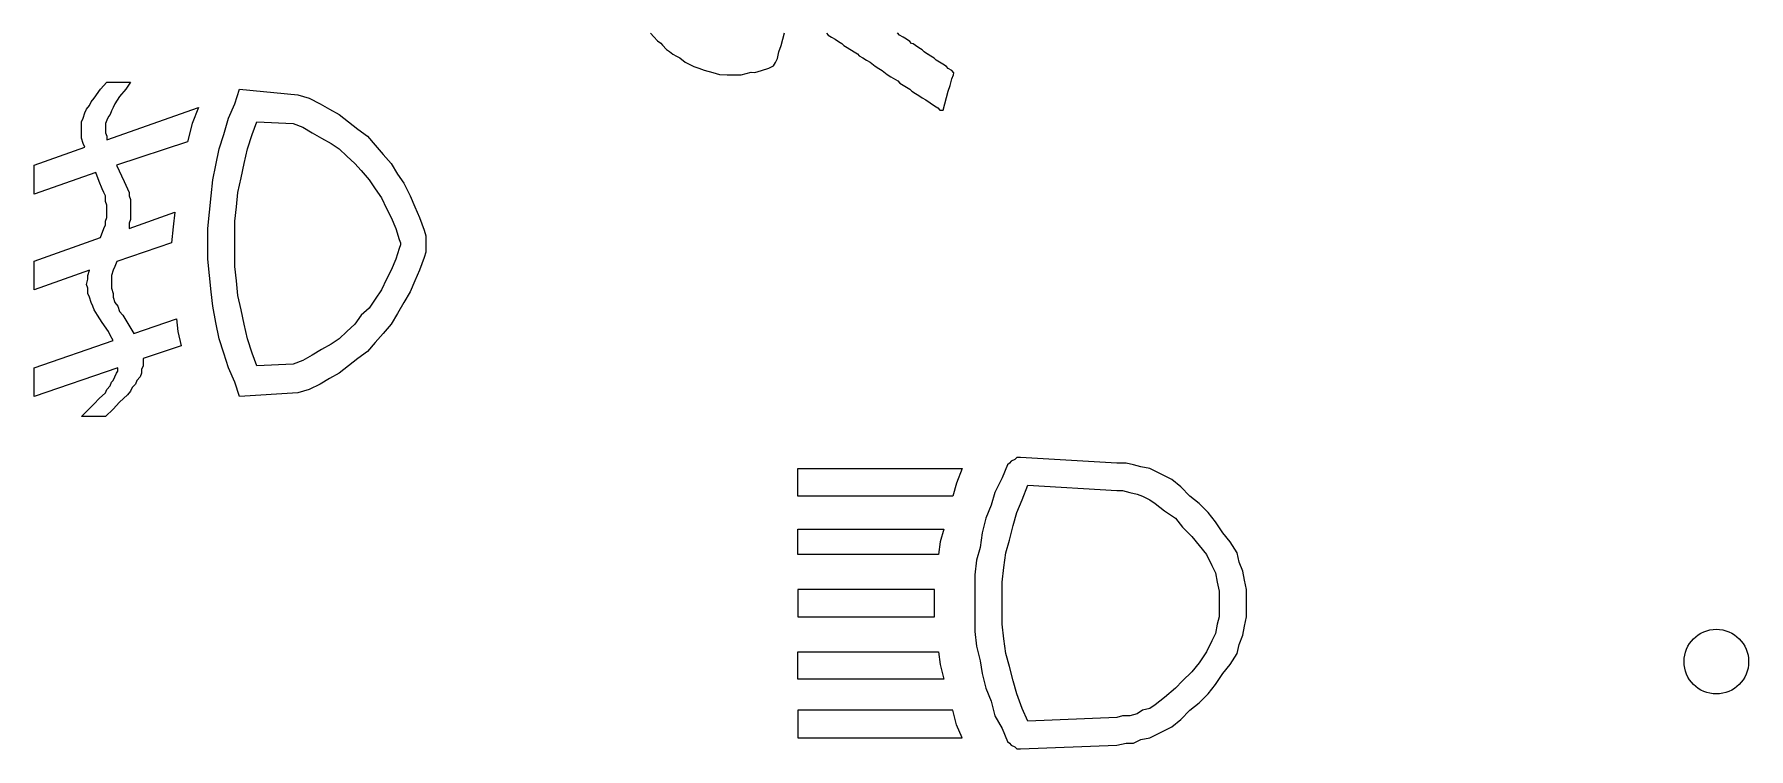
# Model space of a CAD drawing. Header units: millimetres. Extents: x 2768 to 3957, y 940 to 1781.
# Drawn here: x 2926.56 to 2962.95, y 1546.37 to 1561.54 of the extents above; entities that cross this region are included whole.
import ezdxf

# ---------------------------------------------------------------- set-up
doc = ezdxf.new("R2010")
doc.units = ezdxf.units.MM
doc.layers.add('layer 1', color=7, linetype='Continuous')

msp = doc.modelspace()

# ---------------------------------------------------------------- linework, layer by layer
at = {"layer": 'layer 1', "color": 51, "lineweight": 9}
msp.add_ellipse((2962.267, 1548.221), major_axis=(0, 0.686), ratio=1, dxfattribs=at)
at = {"layer": 'layer 1', "color": 72, "lineweight": 9}
for points in [[(2939.636, 1561.563), (2939.636, 1561.563), (2939.706, 1561.484), (2939.706, 1561.484)], [(2942.448, 1561.436), (2942.448, 1561.436), (2942.486, 1561.571), (2942.486, 1561.571)], [(2943.372, 1561.566), (2943.372, 1561.566), (2943.41, 1561.521), (2943.41, 1561.521)], [(2943.41, 1561.521), (2943.41, 1561.521), (2943.484, 1561.476), (2943.484, 1561.476)], [(2944.925, 1561.521), (2944.925, 1561.521), (2944.885, 1561.567), (2944.885, 1561.567)], [(2945.002, 1561.478), (2945.002, 1561.478), (2944.925, 1561.521), (2944.925, 1561.521)], [(2939.706, 1561.484), (2939.706, 1561.484), (2939.788, 1561.397), (2939.788, 1561.397)], [(2939.788, 1561.397), (2939.788, 1561.397), (2939.856, 1561.352), (2939.856, 1561.352)], [(2939.856, 1561.352), (2939.856, 1561.352), (2939.891, 1561.307), (2939.891, 1561.307)], [(2939.891, 1561.307), (2939.891, 1561.307), (2939.98, 1561.217), (2939.98, 1561.217)], [(2939.98, 1561.217), (2939.98, 1561.217), (2940.043, 1561.177), (2940.043, 1561.177)], [(2940.043, 1561.177), (2940.043, 1561.177), (2940.114, 1561.118), (2940.114, 1561.118)], [(2942.331, 1561.028), (2942.331, 1561.028), (2942.362, 1561.169), (2942.362, 1561.169)], [(2942.362, 1561.169), (2942.362, 1561.169), (2942.411, 1561.301), (2942.411, 1561.301)], [(2942.411, 1561.301), (2942.411, 1561.301), (2942.448, 1561.436), (2942.448, 1561.436)], [(2942.448, 1561.436), (2942.448, 1561.436), (2942.448, 1561.436), (2942.448, 1561.436)], [(2943.484, 1561.476), (2943.484, 1561.476), (2943.556, 1561.434), (2943.556, 1561.434)], [(2943.556, 1561.434), (2943.556, 1561.434), (2943.631, 1561.386), (2943.631, 1561.386)], [(2943.556, 1561.434), (2943.556, 1561.434), (2943.556, 1561.434), (2943.556, 1561.434)], [(2943.631, 1561.386), (2943.631, 1561.386), (2943.703, 1561.341), (2943.703, 1561.341)], [(2943.703, 1561.341), (2943.703, 1561.341), (2943.743, 1561.301), (2943.743, 1561.301)], [(2943.743, 1561.301), (2943.743, 1561.301), (2943.814, 1561.258), (2943.814, 1561.258)], [(2943.814, 1561.258), (2943.814, 1561.258), (2943.962, 1561.165), (2943.962, 1561.165)], [(2943.962, 1561.165), (2943.962, 1561.165), (2944.035, 1561.121), (2944.035, 1561.121)], [(2945.072, 1561.435), (2945.072, 1561.435), (2945.002, 1561.478), (2945.002, 1561.478)], [(2945.147, 1561.388), (2945.147, 1561.388), (2945.072, 1561.435), (2945.072, 1561.435)], [(2945.182, 1561.344), (2945.182, 1561.344), (2945.147, 1561.388), (2945.147, 1561.388)], [(2945.218, 1561.34), (2945.218, 1561.34), (2945.182, 1561.344), (2945.182, 1561.344)], [(2945.262, 1561.299), (2945.262, 1561.299), (2945.218, 1561.34), (2945.218, 1561.34)], [(2945.332, 1561.252), (2945.332, 1561.252), (2945.262, 1561.299), (2945.262, 1561.299)], [(2945.407, 1561.209), (2945.407, 1561.209), (2945.332, 1561.252), (2945.332, 1561.252)], [(2945.446, 1561.17), (2945.446, 1561.17), (2945.407, 1561.209), (2945.407, 1561.209)], [(2945.519, 1561.119), (2945.519, 1561.119), (2945.446, 1561.17), (2945.446, 1561.17)], [(2940.114, 1561.118), (2940.114, 1561.118), (2940.191, 1561.076), (2940.191, 1561.076)], [(2940.191, 1561.076), (2940.191, 1561.076), (2940.261, 1561.036), (2940.261, 1561.036)], [(2940.261, 1561.036), (2940.261, 1561.036), (2940.374, 1560.949), (2940.374, 1560.949)], [(2940.374, 1560.949), (2940.374, 1560.949), (2940.559, 1560.859), (2940.559, 1560.859)], [(2940.559, 1560.859), (2940.559, 1560.859), (2940.664, 1560.82), (2940.664, 1560.82)], [(2940.664, 1560.82), (2940.664, 1560.82), (2940.776, 1560.777), (2940.776, 1560.777)], [(2940.776, 1560.777), (2940.776, 1560.777), (2940.961, 1560.73), (2940.961, 1560.73)], [(2941.997, 1560.769), (2941.997, 1560.769), (2942.149, 1560.822), (2942.149, 1560.822)], [(2942.149, 1560.822), (2942.149, 1560.822), (2942.252, 1560.868), (2942.252, 1560.868)], [(2942.149, 1560.822), (2942.149, 1560.822), (2942.149, 1560.822), (2942.149, 1560.822)], [(2942.252, 1560.868), (2942.252, 1560.868), (2942.294, 1560.941), (2942.294, 1560.941)], [(2942.294, 1560.941), (2942.294, 1560.941), (2942.331, 1561.028), (2942.331, 1561.028)], [(2944.035, 1561.121), (2944.035, 1561.121), (2944.071, 1561.083), (2944.071, 1561.083)], [(2944.071, 1561.083), (2944.071, 1561.083), (2944.149, 1561.036), (2944.149, 1561.036)], [(2944.149, 1561.036), (2944.149, 1561.036), (2944.224, 1560.991), (2944.224, 1560.991)], [(2944.224, 1560.991), (2944.224, 1560.991), (2944.299, 1560.946), (2944.299, 1560.946)], [(2944.299, 1560.946), (2944.299, 1560.946), (2944.409, 1560.86), (2944.409, 1560.86)], [(2944.409, 1560.86), (2944.409, 1560.86), (2944.483, 1560.813), (2944.483, 1560.813)], [(2944.483, 1560.813), (2944.483, 1560.813), (2944.557, 1560.768), (2944.557, 1560.768)], [(2945.513, 1561.122), (2945.513, 1561.122), (2945.519, 1561.119), (2945.519, 1561.119)], [(2945.592, 1561.078), (2945.592, 1561.078), (2945.513, 1561.122), (2945.513, 1561.122)], [(2945.663, 1561.034), (2945.663, 1561.034), (2945.592, 1561.078), (2945.592, 1561.078)], [(2945.705, 1560.988), (2945.705, 1560.988), (2945.663, 1561.034), (2945.663, 1561.034)], [(2945.776, 1560.944), (2945.776, 1560.944), (2945.705, 1560.988), (2945.705, 1560.988)], [(2945.776, 1560.944), (2945.776, 1560.944), (2945.776, 1560.944), (2945.776, 1560.944)], [(2945.847, 1560.902), (2945.847, 1560.902), (2945.776, 1560.944), (2945.776, 1560.944)], [(2945.923, 1560.855), (2945.923, 1560.855), (2945.847, 1560.902), (2945.847, 1560.902)], [(2945.957, 1560.815), (2945.957, 1560.815), (2945.923, 1560.855), (2945.923, 1560.855)], [(2946.037, 1560.768), (2946.037, 1560.768), (2945.957, 1560.815), (2945.957, 1560.815)], [(2940.961, 1560.73), (2940.961, 1560.73), (2941.102, 1560.687), (2941.102, 1560.687)], [(2941.102, 1560.687), (2941.102, 1560.687), (2941.268, 1560.682), (2941.268, 1560.682)], [(2941.268, 1560.682), (2941.268, 1560.682), (2941.561, 1560.682), (2941.561, 1560.682)], [(2941.561, 1560.682), (2941.561, 1560.682), (2941.774, 1560.732), (2941.774, 1560.732)], [(2941.774, 1560.732), (2941.774, 1560.732), (2941.854, 1560.727), (2941.854, 1560.727)], [(2941.854, 1560.727), (2941.854, 1560.727), (2941.997, 1560.769), (2941.997, 1560.769)], [(2944.557, 1560.768), (2944.557, 1560.768), (2944.666, 1560.683), (2944.666, 1560.683)], [(2944.666, 1560.683), (2944.666, 1560.683), (2944.74, 1560.639), (2944.74, 1560.639)], [(2944.74, 1560.639), (2944.74, 1560.639), (2944.889, 1560.548), (2944.889, 1560.548)], [(2944.889, 1560.548), (2944.889, 1560.548), (2944.929, 1560.505), (2944.929, 1560.505)], [(2944.929, 1560.505), (2944.929, 1560.505), (2945.075, 1560.415), (2945.075, 1560.415)], [(2945.075, 1560.415), (2945.075, 1560.415), (2945.147, 1560.372), (2945.147, 1560.372)], [(2945.959, 1560.329), (2945.959, 1560.329), (2946, 1560.455), (2946, 1560.455)], [(2946, 1560.455), (2946, 1560.455), (2946.035, 1560.592), (2946.035, 1560.592)], [(2946.035, 1560.592), (2946.035, 1560.592), (2946.072, 1560.682), (2946.072, 1560.682)], [(2946.075, 1560.723), (2946.075, 1560.723), (2946.037, 1560.768), (2946.037, 1560.768)], [(2946.072, 1560.682), (2946.072, 1560.682), (2946.075, 1560.723), (2946.075, 1560.723)], [(2945.147, 1560.372), (2945.147, 1560.372), (2945.187, 1560.329), (2945.187, 1560.329)], [(2945.187, 1560.329), (2945.187, 1560.329), (2945.261, 1560.283), (2945.261, 1560.283)], [(2945.261, 1560.283), (2945.261, 1560.283), (2945.334, 1560.238), (2945.334, 1560.238)], [(2945.334, 1560.238), (2945.334, 1560.238), (2945.409, 1560.191), (2945.409, 1560.191)], [(2945.409, 1560.191), (2945.409, 1560.191), (2945.481, 1560.149), (2945.481, 1560.149)], [(2945.481, 1560.149), (2945.481, 1560.149), (2945.666, 1560.02), (2945.666, 1560.02)], [(2945.853, 1559.929), (2945.853, 1559.929), (2945.885, 1560.064), (2945.885, 1560.064)], [(2945.885, 1560.064), (2945.885, 1560.064), (2945.92, 1560.199), (2945.92, 1560.199)], [(2945.92, 1560.199), (2945.92, 1560.199), (2945.959, 1560.329), (2945.959, 1560.329)], [(2945.666, 1560.02), (2945.666, 1560.02), (2945.741, 1559.975), (2945.741, 1559.975)], [(2945.741, 1559.975), (2945.741, 1559.975), (2945.78, 1559.932), (2945.78, 1559.932)], [(2945.78, 1559.932), (2945.78, 1559.932), (2945.853, 1559.929), (2945.853, 1559.929)]]:
    msp.add_open_spline(points, degree=3, dxfattribs=at)
at = {"layer": 'layer 1', "color": 72, "lineweight": 18}
for points in [[(2927.963, 1560.372), (2927.963, 1560.372), (2928.097, 1560.525), (2928.097, 1560.525)], [(2928.097, 1560.525), (2928.097, 1560.525), (2928.6, 1560.525), (2928.6, 1560.525)], [(2928.6, 1560.525), (2928.6, 1560.525), (2928.5, 1560.372), (2928.5, 1560.372)], [(2927.729, 1560.026), (2927.729, 1560.026), (2927.762, 1560.103), (2927.762, 1560.103)], [(2927.762, 1560.103), (2927.762, 1560.103), (2927.829, 1560.18), (2927.829, 1560.18)], [(2927.829, 1560.18), (2927.829, 1560.18), (2927.963, 1560.372), (2927.963, 1560.372)], [(2928.265, 1560.065), (2928.265, 1560.065), (2928.231, 1559.988), (2928.231, 1559.988)], [(2928.366, 1560.218), (2928.366, 1560.218), (2928.265, 1560.065), (2928.265, 1560.065)], [(2928.5, 1560.372), (2928.5, 1560.372), (2928.366, 1560.218), (2928.366, 1560.218)], [(2930.678, 1559.758), (2930.678, 1559.758), (2930.813, 1560.065), (2930.813, 1560.065)], [(2930.813, 1560.065), (2930.813, 1560.065), (2930.913, 1560.372), (2930.913, 1560.372)], [(2930.913, 1560.372), (2930.913, 1560.372), (2932.153, 1560.256), (2932.153, 1560.256)], [(2932.153, 1560.256), (2932.153, 1560.256), (2932.388, 1560.18), (2932.388, 1560.18)], [(2932.388, 1560.18), (2932.388, 1560.18), (2932.623, 1560.065), (2932.623, 1560.065)], [(2932.623, 1560.065), (2932.623, 1560.065), (2932.824, 1559.949), (2932.824, 1559.949)], [(2927.561, 1559.681), (2927.561, 1559.681), (2927.595, 1559.758), (2927.595, 1559.758)], [(2927.561, 1559.604), (2927.561, 1559.604), (2927.561, 1559.681), (2927.561, 1559.681)], [(2927.595, 1559.758), (2927.595, 1559.758), (2927.628, 1559.872), (2927.628, 1559.872)], [(2927.628, 1559.872), (2927.628, 1559.872), (2927.662, 1559.949), (2927.662, 1559.949)], [(2927.662, 1559.949), (2927.662, 1559.949), (2927.729, 1560.026), (2927.729, 1560.026)], [(2928.097, 1559.719), (2928.097, 1559.719), (2928.064, 1559.642), (2928.064, 1559.642)], [(2928.097, 1559.297), (2928.097, 1559.297), (2930.042, 1559.988), (2930.042, 1559.988)], [(2928.131, 1559.796), (2928.131, 1559.796), (2928.097, 1559.719), (2928.097, 1559.719)], [(2928.164, 1559.834), (2928.164, 1559.834), (2928.131, 1559.796), (2928.131, 1559.796)], [(2928.198, 1559.911), (2928.198, 1559.911), (2928.164, 1559.834), (2928.164, 1559.834)], [(2928.231, 1559.988), (2928.231, 1559.988), (2928.198, 1559.911), (2928.198, 1559.911)], [(2930.042, 1559.988), (2930.042, 1559.988), (2929.908, 1559.642), (2929.908, 1559.642)], [(2930.578, 1559.412), (2930.578, 1559.412), (2930.678, 1559.758), (2930.678, 1559.758)], [(2931.181, 1559.412), (2931.181, 1559.412), (2931.282, 1559.681), (2931.282, 1559.681)], [(2931.282, 1559.681), (2931.282, 1559.681), (2932.053, 1559.642), (2932.053, 1559.642)], [(2932.824, 1559.949), (2932.824, 1559.949), (2933.025, 1559.834), (2933.025, 1559.834)], [(2933.025, 1559.834), (2933.025, 1559.834), (2933.226, 1559.681), (2933.226, 1559.681)], [(2933.226, 1559.681), (2933.226, 1559.681), (2933.427, 1559.527), (2933.427, 1559.527)], [(2927.561, 1559.489), (2927.561, 1559.489), (2927.561, 1559.604), (2927.561, 1559.604)], [(2927.561, 1559.412), (2927.561, 1559.412), (2927.561, 1559.489), (2927.561, 1559.489)], [(2927.561, 1559.335), (2927.561, 1559.335), (2927.561, 1559.412), (2927.561, 1559.412)], [(2927.595, 1559.22), (2927.595, 1559.22), (2927.561, 1559.335), (2927.561, 1559.335)], [(2928.064, 1559.642), (2928.064, 1559.642), (2928.064, 1559.527), (2928.064, 1559.527)], [(2928.064, 1559.527), (2928.064, 1559.527), (2928.064, 1559.45), (2928.064, 1559.45)], [(2928.064, 1559.45), (2928.064, 1559.45), (2928.097, 1559.374), (2928.097, 1559.374)], [(2928.097, 1559.374), (2928.097, 1559.374), (2928.097, 1559.297), (2928.097, 1559.297)], [(2929.908, 1559.642), (2929.908, 1559.642), (2929.807, 1559.258), (2929.807, 1559.258)], [(2930.477, 1559.105), (2930.477, 1559.105), (2930.578, 1559.412), (2930.578, 1559.412)], [(2931.081, 1559.105), (2931.081, 1559.105), (2931.181, 1559.412), (2931.181, 1559.412)], [(2932.053, 1559.642), (2932.053, 1559.642), (2932.254, 1559.565), (2932.254, 1559.565)], [(2932.254, 1559.565), (2932.254, 1559.565), (2932.455, 1559.45), (2932.455, 1559.45)], [(2932.455, 1559.45), (2932.455, 1559.45), (2932.656, 1559.335), (2932.656, 1559.335)], [(2932.656, 1559.335), (2932.656, 1559.335), (2932.857, 1559.22), (2932.857, 1559.22)], [(2933.427, 1559.527), (2933.427, 1559.527), (2933.628, 1559.374), (2933.628, 1559.374)], [(2933.628, 1559.374), (2933.628, 1559.374), (2933.796, 1559.182), (2933.796, 1559.182)], [(2926.555, 1558.76), (2926.555, 1558.76), (2927.628, 1559.143), (2927.628, 1559.143)], [(2927.628, 1559.143), (2927.628, 1559.143), (2927.595, 1559.22), (2927.595, 1559.22)], [(2929.807, 1559.258), (2929.807, 1559.258), (2928.299, 1558.76), (2928.299, 1558.76)], [(2930.41, 1558.76), (2930.41, 1558.76), (2930.477, 1559.105), (2930.477, 1559.105)], [(2931.014, 1558.798), (2931.014, 1558.798), (2931.081, 1559.105), (2931.081, 1559.105)], [(2932.857, 1559.22), (2932.857, 1559.22), (2933.025, 1559.105), (2933.025, 1559.105)], [(2933.025, 1559.105), (2933.025, 1559.105), (2933.192, 1558.951), (2933.192, 1558.951)], [(2933.796, 1559.182), (2933.796, 1559.182), (2933.964, 1558.99), (2933.964, 1558.99)], [(2933.964, 1558.99), (2933.964, 1558.99), (2934.131, 1558.798), (2934.131, 1558.798)], [(2926.555, 1558.145), (2926.555, 1558.145), (2926.555, 1558.76), (2926.555, 1558.76)], [(2927.863, 1558.606), (2927.863, 1558.606), (2926.555, 1558.145), (2926.555, 1558.145)], [(2927.93, 1558.414), (2927.93, 1558.414), (2927.863, 1558.606), (2927.863, 1558.606)], [(2928.299, 1558.76), (2928.299, 1558.76), (2928.466, 1558.414), (2928.466, 1558.414)], [(2930.343, 1558.453), (2930.343, 1558.453), (2930.41, 1558.76), (2930.41, 1558.76)], [(2930.947, 1558.491), (2930.947, 1558.491), (2931.014, 1558.798), (2931.014, 1558.798)], [(2933.192, 1558.951), (2933.192, 1558.951), (2933.36, 1558.798), (2933.36, 1558.798)], [(2933.36, 1558.798), (2933.36, 1558.798), (2933.494, 1558.645), (2933.494, 1558.645)], [(2933.494, 1558.645), (2933.494, 1558.645), (2933.662, 1558.453), (2933.662, 1558.453)], [(2934.131, 1558.798), (2934.131, 1558.798), (2934.265, 1558.568), (2934.265, 1558.568)], [(2927.997, 1558.261), (2927.997, 1558.261), (2927.93, 1558.414), (2927.93, 1558.414)], [(2928.03, 1558.184), (2928.03, 1558.184), (2927.997, 1558.261), (2927.997, 1558.261)], [(2928.466, 1558.414), (2928.466, 1558.414), (2928.533, 1558.261), (2928.533, 1558.261)], [(2928.533, 1558.261), (2928.533, 1558.261), (2928.567, 1558.184), (2928.567, 1558.184)], [(2930.31, 1558.107), (2930.31, 1558.107), (2930.343, 1558.453), (2930.343, 1558.453)], [(2930.88, 1558.184), (2930.88, 1558.184), (2930.947, 1558.491), (2930.947, 1558.491)], [(2933.662, 1558.453), (2933.662, 1558.453), (2933.796, 1558.261), (2933.796, 1558.261)], [(2933.796, 1558.261), (2933.796, 1558.261), (2933.93, 1558.069), (2933.93, 1558.069)], [(2934.265, 1558.568), (2934.265, 1558.568), (2934.399, 1558.376), (2934.399, 1558.376)], [(2934.399, 1558.376), (2934.399, 1558.376), (2934.533, 1558.107), (2934.533, 1558.107)], [(2928.064, 1558.107), (2928.064, 1558.107), (2928.03, 1558.184), (2928.03, 1558.184)], [(2928.064, 1557.992), (2928.064, 1557.992), (2928.064, 1558.107), (2928.064, 1558.107)], [(2928.097, 1557.915), (2928.097, 1557.915), (2928.064, 1557.992), (2928.064, 1557.992)], [(2928.097, 1557.838), (2928.097, 1557.838), (2928.097, 1557.915), (2928.097, 1557.915)], [(2928.567, 1558.184), (2928.567, 1558.184), (2928.567, 1558.107), (2928.567, 1558.107)], [(2928.567, 1558.107), (2928.567, 1558.107), (2928.6, 1558.03), (2928.6, 1558.03)], [(2928.6, 1558.03), (2928.6, 1558.03), (2928.6, 1557.915), (2928.6, 1557.915)], [(2928.6, 1557.915), (2928.6, 1557.915), (2928.6, 1557.838), (2928.6, 1557.838)], [(2930.276, 1557.762), (2930.276, 1557.762), (2930.31, 1558.107), (2930.31, 1558.107)], [(2930.813, 1557.57), (2930.813, 1557.57), (2930.846, 1557.877), (2930.846, 1557.877)], [(2930.846, 1557.877), (2930.846, 1557.877), (2930.88, 1558.184), (2930.88, 1558.184)], [(2933.93, 1558.069), (2933.93, 1558.069), (2934.031, 1557.838), (2934.031, 1557.838)], [(2934.533, 1558.107), (2934.533, 1558.107), (2934.634, 1557.877), (2934.634, 1557.877)], [(2934.634, 1557.877), (2934.634, 1557.877), (2934.735, 1557.647), (2934.735, 1557.647)], [(2928.064, 1557.57), (2928.064, 1557.57), (2928.097, 1557.647), (2928.097, 1557.647)], [(2928.064, 1557.493), (2928.064, 1557.493), (2928.064, 1557.57), (2928.064, 1557.57)], [(2928.097, 1557.762), (2928.097, 1557.762), (2928.097, 1557.838), (2928.097, 1557.838)], [(2928.097, 1557.647), (2928.097, 1557.647), (2928.097, 1557.762), (2928.097, 1557.762)], [(2928.567, 1557.416), (2928.567, 1557.416), (2929.539, 1557.762), (2929.539, 1557.762)], [(2928.6, 1557.608), (2928.6, 1557.608), (2928.567, 1557.531), (2928.567, 1557.531)], [(2928.567, 1557.531), (2928.567, 1557.531), (2928.567, 1557.416), (2928.567, 1557.416)], [(2928.6, 1557.838), (2928.6, 1557.838), (2928.6, 1557.762), (2928.6, 1557.762)], [(2928.6, 1557.762), (2928.6, 1557.762), (2928.6, 1557.685), (2928.6, 1557.685)], [(2928.6, 1557.685), (2928.6, 1557.685), (2928.6, 1557.608), (2928.6, 1557.608)], [(2929.539, 1557.762), (2929.539, 1557.762), (2929.505, 1557.455), (2929.505, 1557.455)], [(2930.243, 1557.416), (2930.243, 1557.416), (2930.276, 1557.762), (2930.276, 1557.762)], [(2930.813, 1557.263), (2930.813, 1557.263), (2930.813, 1557.57), (2930.813, 1557.57)], [(2934.031, 1557.838), (2934.031, 1557.838), (2934.131, 1557.647), (2934.131, 1557.647)], [(2934.131, 1557.647), (2934.131, 1557.647), (2934.231, 1557.416), (2934.231, 1557.416)], [(2934.735, 1557.647), (2934.735, 1557.647), (2934.835, 1557.378), (2934.835, 1557.378)], [(2926.555, 1556.725), (2926.555, 1556.725), (2927.963, 1557.224), (2927.963, 1557.224)], [(2927.963, 1557.224), (2927.963, 1557.224), (2928.03, 1557.416), (2928.03, 1557.416)], [(2928.03, 1557.416), (2928.03, 1557.416), (2928.064, 1557.493), (2928.064, 1557.493)], [(2929.505, 1557.455), (2929.505, 1557.455), (2929.472, 1557.109), (2929.472, 1557.109)], [(2930.243, 1557.109), (2930.243, 1557.109), (2930.243, 1557.416), (2930.243, 1557.416)], [(2930.813, 1556.917), (2930.813, 1556.917), (2930.813, 1557.263), (2930.813, 1557.263)], [(2934.231, 1557.416), (2934.231, 1557.416), (2934.299, 1557.186), (2934.299, 1557.186)], [(2934.299, 1557.186), (2934.299, 1557.186), (2934.332, 1557.109), (2934.332, 1557.109)], [(2934.835, 1557.378), (2934.835, 1557.378), (2934.869, 1557.263), (2934.869, 1557.263)], [(2934.869, 1557.263), (2934.869, 1557.263), (2934.869, 1557.147), (2934.869, 1557.147)], [(2934.869, 1557.147), (2934.869, 1557.147), (2934.869, 1557.032), (2934.869, 1557.032)], [(2929.472, 1557.109), (2929.472, 1557.109), (2928.305, 1556.719), (2928.305, 1556.719)], [(2930.243, 1556.764), (2930.243, 1556.764), (2930.243, 1557.109), (2930.243, 1557.109)], [(2930.813, 1556.61), (2930.813, 1556.61), (2930.813, 1556.917), (2930.813, 1556.917)], [(2934.299, 1556.994), (2934.299, 1556.994), (2934.231, 1556.764), (2934.231, 1556.764)], [(2934.332, 1557.071), (2934.332, 1557.071), (2934.299, 1556.994), (2934.299, 1556.994)], [(2934.332, 1557.109), (2934.332, 1557.109), (2934.332, 1557.071), (2934.332, 1557.071)], [(2934.835, 1556.802), (2934.835, 1556.802), (2934.735, 1556.533), (2934.735, 1556.533)], [(2934.869, 1556.917), (2934.869, 1556.917), (2934.835, 1556.802), (2934.835, 1556.802)], [(2934.869, 1557.032), (2934.869, 1557.032), (2934.869, 1556.917), (2934.869, 1556.917)], [(2926.555, 1556.111), (2926.555, 1556.111), (2926.555, 1556.725), (2926.555, 1556.725)], [(2927.729, 1556.533), (2927.729, 1556.533), (2926.555, 1556.111), (2926.555, 1556.111)], [(2927.695, 1556.418), (2927.695, 1556.418), (2927.729, 1556.533), (2927.729, 1556.533)], [(2927.695, 1556.342), (2927.695, 1556.342), (2927.695, 1556.418), (2927.695, 1556.418)], [(2928.231, 1556.533), (2928.231, 1556.533), (2928.198, 1556.418), (2928.198, 1556.418)], [(2928.198, 1556.418), (2928.198, 1556.418), (2928.198, 1556.342), (2928.198, 1556.342)], [(2928.265, 1556.61), (2928.265, 1556.61), (2928.231, 1556.533), (2928.231, 1556.533)], [(2928.305, 1556.719), (2928.305, 1556.719), (2928.265, 1556.61), (2928.265, 1556.61)], [(2930.276, 1556.418), (2930.276, 1556.418), (2930.243, 1556.764), (2930.243, 1556.764)], [(2930.31, 1556.073), (2930.31, 1556.073), (2930.276, 1556.418), (2930.276, 1556.418)], [(2930.846, 1556.303), (2930.846, 1556.303), (2930.813, 1556.61), (2930.813, 1556.61)], [(2934.131, 1556.533), (2934.131, 1556.533), (2934.031, 1556.342), (2934.031, 1556.342)], [(2934.231, 1556.764), (2934.231, 1556.764), (2934.131, 1556.533), (2934.131, 1556.533)], [(2934.735, 1556.533), (2934.735, 1556.533), (2934.634, 1556.303), (2934.634, 1556.303)], [(2927.662, 1556.226), (2927.662, 1556.226), (2927.695, 1556.342), (2927.695, 1556.342)], [(2927.695, 1556.149), (2927.695, 1556.149), (2927.662, 1556.226), (2927.662, 1556.226)], [(2927.695, 1556.035), (2927.695, 1556.035), (2927.695, 1556.149), (2927.695, 1556.149)], [(2928.198, 1556.342), (2928.198, 1556.342), (2928.198, 1556.226), (2928.198, 1556.226)], [(2928.198, 1556.226), (2928.198, 1556.226), (2928.198, 1556.149), (2928.198, 1556.149)], [(2928.198, 1556.149), (2928.198, 1556.149), (2928.231, 1556.035), (2928.231, 1556.035)], [(2930.343, 1555.766), (2930.343, 1555.766), (2930.31, 1556.073), (2930.31, 1556.073)], [(2930.88, 1555.996), (2930.88, 1555.996), (2930.846, 1556.303), (2930.846, 1556.303)], [(2933.93, 1556.111), (2933.93, 1556.111), (2933.796, 1555.919), (2933.796, 1555.919)], [(2934.031, 1556.342), (2934.031, 1556.342), (2933.93, 1556.111), (2933.93, 1556.111)], [(2934.533, 1556.073), (2934.533, 1556.073), (2934.399, 1555.842), (2934.399, 1555.842)], [(2934.634, 1556.303), (2934.634, 1556.303), (2934.533, 1556.073), (2934.533, 1556.073)], [(2927.729, 1555.958), (2927.729, 1555.958), (2927.695, 1556.035), (2927.695, 1556.035)], [(2927.762, 1555.842), (2927.762, 1555.842), (2927.729, 1555.958), (2927.729, 1555.958)], [(2927.796, 1555.766), (2927.796, 1555.766), (2927.762, 1555.842), (2927.762, 1555.842)], [(2927.829, 1555.689), (2927.829, 1555.689), (2927.796, 1555.766), (2927.796, 1555.766)], [(2927.896, 1555.574), (2927.896, 1555.574), (2927.829, 1555.689), (2927.829, 1555.689)], [(2928.231, 1556.035), (2928.231, 1556.035), (2928.231, 1555.958), (2928.231, 1555.958)], [(2928.231, 1555.958), (2928.231, 1555.958), (2928.265, 1555.842), (2928.265, 1555.842)], [(2928.265, 1555.842), (2928.265, 1555.842), (2928.332, 1555.766), (2928.332, 1555.766)], [(2928.332, 1555.766), (2928.332, 1555.766), (2928.366, 1555.651), (2928.366, 1555.651)], [(2930.41, 1555.42), (2930.41, 1555.42), (2930.343, 1555.766), (2930.343, 1555.766)], [(2930.947, 1555.689), (2930.947, 1555.689), (2930.88, 1555.996), (2930.88, 1555.996)], [(2931.014, 1555.382), (2931.014, 1555.382), (2930.947, 1555.689), (2930.947, 1555.689)], [(2933.662, 1555.727), (2933.662, 1555.727), (2933.494, 1555.574), (2933.494, 1555.574)], [(2933.796, 1555.919), (2933.796, 1555.919), (2933.662, 1555.727), (2933.662, 1555.727)], [(2934.399, 1555.842), (2934.399, 1555.842), (2934.265, 1555.612), (2934.265, 1555.612)], [(2927.997, 1555.42), (2927.997, 1555.42), (2927.896, 1555.574), (2927.896, 1555.574)], [(2928.131, 1555.229), (2928.131, 1555.229), (2927.997, 1555.42), (2927.997, 1555.42)], [(2928.366, 1555.651), (2928.366, 1555.651), (2928.433, 1555.574), (2928.433, 1555.574)], [(2928.433, 1555.574), (2928.433, 1555.574), (2928.667, 1555.19), (2928.667, 1555.19)], [(2928.667, 1555.19), (2928.667, 1555.19), (2929.572, 1555.497), (2929.572, 1555.497)], [(2929.572, 1555.497), (2929.572, 1555.497), (2929.606, 1555.229), (2929.606, 1555.229)], [(2930.477, 1555.075), (2930.477, 1555.075), (2930.41, 1555.42), (2930.41, 1555.42)], [(2931.081, 1555.075), (2931.081, 1555.075), (2931.014, 1555.382), (2931.014, 1555.382)], [(2933.36, 1555.382), (2933.36, 1555.382), (2933.192, 1555.229), (2933.192, 1555.229)], [(2933.494, 1555.574), (2933.494, 1555.574), (2933.36, 1555.382), (2933.36, 1555.382)], [(2934.131, 1555.382), (2934.131, 1555.382), (2933.964, 1555.19), (2933.964, 1555.19)], [(2934.265, 1555.612), (2934.265, 1555.612), (2934.131, 1555.382), (2934.131, 1555.382)], [(2926.555, 1554.461), (2926.555, 1554.461), (2928.231, 1555.037), (2928.231, 1555.037)], [(2928.164, 1555.152), (2928.164, 1555.152), (2928.131, 1555.229), (2928.131, 1555.229)], [(2928.231, 1555.037), (2928.231, 1555.037), (2928.164, 1555.152), (2928.164, 1555.152)], [(2929.606, 1555.229), (2929.606, 1555.229), (2929.673, 1554.922), (2929.673, 1554.922)], [(2930.578, 1554.768), (2930.578, 1554.768), (2930.477, 1555.075), (2930.477, 1555.075)], [(2931.181, 1554.768), (2931.181, 1554.768), (2931.081, 1555.075), (2931.081, 1555.075)], [(2932.857, 1554.96), (2932.857, 1554.96), (2932.656, 1554.845), (2932.656, 1554.845)], [(2933.025, 1555.075), (2933.025, 1555.075), (2932.857, 1554.96), (2932.857, 1554.96)], [(2933.192, 1555.229), (2933.192, 1555.229), (2933.025, 1555.075), (2933.025, 1555.075)], [(2933.796, 1554.998), (2933.796, 1554.998), (2933.628, 1554.806), (2933.628, 1554.806)], [(2933.964, 1555.19), (2933.964, 1555.19), (2933.796, 1554.998), (2933.796, 1554.998)], [(2929.673, 1554.922), (2929.673, 1554.922), (2928.868, 1554.653), (2928.868, 1554.653)], [(2928.868, 1554.653), (2928.868, 1554.653), (2928.868, 1554.576), (2928.868, 1554.576)], [(2930.678, 1554.461), (2930.678, 1554.461), (2930.578, 1554.768), (2930.578, 1554.768)], [(2931.282, 1554.499), (2931.282, 1554.499), (2931.181, 1554.768), (2931.181, 1554.768)], [(2932.254, 1554.615), (2932.254, 1554.615), (2932.053, 1554.538), (2932.053, 1554.538)], [(2932.455, 1554.729), (2932.455, 1554.729), (2932.254, 1554.615), (2932.254, 1554.615)], [(2932.656, 1554.845), (2932.656, 1554.845), (2932.455, 1554.729), (2932.455, 1554.729)], [(2933.427, 1554.653), (2933.427, 1554.653), (2933.226, 1554.499), (2933.226, 1554.499)], [(2933.628, 1554.806), (2933.628, 1554.806), (2933.427, 1554.653), (2933.427, 1554.653)], [(2926.555, 1553.847), (2926.555, 1553.847), (2926.555, 1554.461), (2926.555, 1554.461)], [(2928.332, 1554.461), (2928.332, 1554.461), (2926.555, 1553.847), (2926.555, 1553.847)], [(2928.231, 1554.192), (2928.231, 1554.192), (2928.265, 1554.269), (2928.265, 1554.269)], [(2928.265, 1554.269), (2928.265, 1554.269), (2928.299, 1554.346), (2928.299, 1554.346)], [(2928.299, 1554.346), (2928.299, 1554.346), (2928.332, 1554.384), (2928.332, 1554.384)], [(2928.332, 1554.384), (2928.332, 1554.384), (2928.332, 1554.461), (2928.332, 1554.461)], [(2928.801, 1554.269), (2928.801, 1554.269), (2928.734, 1554.192), (2928.734, 1554.192)], [(2928.835, 1554.346), (2928.835, 1554.346), (2928.801, 1554.269), (2928.801, 1554.269)], [(2928.868, 1554.499), (2928.868, 1554.499), (2928.835, 1554.422), (2928.835, 1554.422)], [(2928.835, 1554.422), (2928.835, 1554.422), (2928.835, 1554.346), (2928.835, 1554.346)], [(2928.868, 1554.576), (2928.868, 1554.576), (2928.868, 1554.499), (2928.868, 1554.499)], [(2930.813, 1554.154), (2930.813, 1554.154), (2930.678, 1554.461), (2930.678, 1554.461)], [(2932.053, 1554.538), (2932.053, 1554.538), (2931.282, 1554.499), (2931.282, 1554.499)], [(2932.824, 1554.231), (2932.824, 1554.231), (2932.623, 1554.115), (2932.623, 1554.115)], [(2933.025, 1554.346), (2933.025, 1554.346), (2932.824, 1554.231), (2932.824, 1554.231)], [(2933.226, 1554.499), (2933.226, 1554.499), (2933.025, 1554.346), (2933.025, 1554.346)], [(2927.93, 1553.808), (2927.93, 1553.808), (2928.064, 1553.924), (2928.064, 1553.924)], [(2928.064, 1553.924), (2928.064, 1553.924), (2928.097, 1554), (2928.097, 1554)], [(2928.097, 1554), (2928.097, 1554), (2928.164, 1554.077), (2928.164, 1554.077)], [(2928.164, 1554.077), (2928.164, 1554.077), (2928.198, 1554.154), (2928.198, 1554.154)], [(2928.198, 1554.154), (2928.198, 1554.154), (2928.231, 1554.192), (2928.231, 1554.192)], [(2928.533, 1553.885), (2928.533, 1553.885), (2928.366, 1553.731), (2928.366, 1553.731)], [(2928.6, 1553.962), (2928.6, 1553.962), (2928.533, 1553.885), (2928.533, 1553.885)], [(2928.634, 1554.039), (2928.634, 1554.039), (2928.6, 1553.962), (2928.6, 1553.962)], [(2928.701, 1554.115), (2928.701, 1554.115), (2928.634, 1554.039), (2928.634, 1554.039)], [(2928.734, 1554.192), (2928.734, 1554.192), (2928.701, 1554.115), (2928.701, 1554.115)], [(2930.913, 1553.847), (2930.913, 1553.847), (2930.813, 1554.154), (2930.813, 1554.154)], [(2932.153, 1553.924), (2932.153, 1553.924), (2930.913, 1553.847), (2930.913, 1553.847)], [(2932.388, 1554), (2932.388, 1554), (2932.153, 1553.924), (2932.153, 1553.924)], [(2932.623, 1554.115), (2932.623, 1554.115), (2932.388, 1554), (2932.388, 1554)], [(2927.561, 1553.424), (2927.561, 1553.424), (2927.829, 1553.693), (2927.829, 1553.693)], [(2927.829, 1553.693), (2927.829, 1553.693), (2927.93, 1553.808), (2927.93, 1553.808)], [(2928.231, 1553.578), (2928.231, 1553.578), (2928.064, 1553.424), (2928.064, 1553.424)], [(2928.366, 1553.731), (2928.366, 1553.731), (2928.231, 1553.578), (2928.231, 1553.578)], [(2928.064, 1553.424), (2928.064, 1553.424), (2927.561, 1553.424), (2927.561, 1553.424)]]:
    msp.add_open_spline(points, degree=3, dxfattribs=at)
at = {"layer": 'layer 1', "color": 152, "lineweight": 15}
for points in [[(2947.258, 1552.435), (2947.258, 1552.435), (2947.22, 1552.397), (2947.22, 1552.397)], [(2947.297, 1552.474), (2947.297, 1552.474), (2947.258, 1552.435), (2947.258, 1552.435)], [(2947.375, 1552.513), (2947.375, 1552.513), (2947.297, 1552.474), (2947.297, 1552.474)], [(2947.413, 1552.552), (2947.413, 1552.552), (2947.375, 1552.513), (2947.375, 1552.513)], [(2947.491, 1552.552), (2947.491, 1552.552), (2947.413, 1552.552), (2947.413, 1552.552)], [(2949.542, 1552.435), (2949.542, 1552.435), (2947.491, 1552.552), (2947.491, 1552.552)], [(2949.736, 1552.435), (2949.736, 1552.435), (2949.542, 1552.435), (2949.542, 1552.435)], [(2949.891, 1552.397), (2949.891, 1552.397), (2949.736, 1552.435), (2949.736, 1552.435)], [(2942.768, 1552.319), (2942.768, 1552.319), (2946.252, 1552.319), (2946.252, 1552.319)], [(2942.768, 1551.736), (2942.768, 1551.736), (2942.768, 1552.319), (2942.768, 1552.319)], [(2946.252, 1552.319), (2946.252, 1552.319), (2946.136, 1552.008), (2946.136, 1552.008)], [(2947.104, 1552.124), (2947.104, 1552.124), (2946.949, 1551.813), (2946.949, 1551.813)], [(2947.22, 1552.397), (2947.22, 1552.397), (2947.104, 1552.124), (2947.104, 1552.124)], [(2950.046, 1552.358), (2950.046, 1552.358), (2949.891, 1552.397), (2949.891, 1552.397)], [(2950.239, 1552.319), (2950.239, 1552.319), (2950.046, 1552.358), (2950.046, 1552.358)], [(2950.394, 1552.241), (2950.394, 1552.241), (2950.239, 1552.319), (2950.239, 1552.319)], [(2950.549, 1552.164), (2950.549, 1552.164), (2950.394, 1552.241), (2950.394, 1552.241)], [(2950.704, 1552.086), (2950.704, 1552.086), (2950.549, 1552.164), (2950.549, 1552.164)], [(2950.898, 1551.93), (2950.898, 1551.93), (2950.704, 1552.086), (2950.704, 1552.086)], [(2946.059, 1551.736), (2946.059, 1551.736), (2942.768, 1551.736), (2942.768, 1551.736)], [(2946.136, 1552.008), (2946.136, 1552.008), (2946.059, 1551.736), (2946.059, 1551.736)], [(2946.949, 1551.813), (2946.949, 1551.813), (2946.871, 1551.542), (2946.871, 1551.542)], [(2947.53, 1551.658), (2947.53, 1551.658), (2947.646, 1551.969), (2947.646, 1551.969)], [(2947.646, 1551.969), (2947.646, 1551.969), (2949.542, 1551.853), (2949.542, 1551.853)], [(2949.542, 1551.853), (2949.542, 1551.853), (2949.659, 1551.853), (2949.659, 1551.853)], [(2949.659, 1551.853), (2949.659, 1551.853), (2949.814, 1551.813), (2949.814, 1551.813)], [(2949.814, 1551.813), (2949.814, 1551.813), (2949.968, 1551.775), (2949.968, 1551.775)], [(2949.968, 1551.775), (2949.968, 1551.775), (2950.084, 1551.736), (2950.084, 1551.736)], [(2950.084, 1551.736), (2950.084, 1551.736), (2950.239, 1551.658), (2950.239, 1551.658)], [(2951.091, 1551.736), (2951.091, 1551.736), (2950.898, 1551.93), (2950.898, 1551.93)], [(2951.285, 1551.58), (2951.285, 1551.58), (2951.091, 1551.736), (2951.091, 1551.736)], [(2946.871, 1551.542), (2946.871, 1551.542), (2946.755, 1551.269), (2946.755, 1551.269)], [(2947.336, 1551.114), (2947.336, 1551.114), (2947.413, 1551.386), (2947.413, 1551.386)], [(2947.413, 1551.386), (2947.413, 1551.386), (2947.53, 1551.658), (2947.53, 1551.658)], [(2950.239, 1551.658), (2950.239, 1551.658), (2950.355, 1551.58), (2950.355, 1551.58)], [(2950.355, 1551.58), (2950.355, 1551.58), (2950.549, 1551.425), (2950.549, 1551.425)], [(2950.549, 1551.425), (2950.549, 1551.425), (2950.781, 1551.269), (2950.781, 1551.269)], [(2951.478, 1551.386), (2951.478, 1551.386), (2951.285, 1551.58), (2951.285, 1551.58)], [(2951.633, 1551.192), (2951.633, 1551.192), (2951.478, 1551.386), (2951.478, 1551.386)], [(2942.768, 1551.036), (2942.768, 1551.036), (2945.865, 1551.036), (2945.865, 1551.036)], [(2942.768, 1550.492), (2942.768, 1550.492), (2942.768, 1551.036), (2942.768, 1551.036)], [(2945.865, 1551.036), (2945.865, 1551.036), (2945.787, 1550.764), (2945.787, 1550.764)], [(2946.678, 1550.958), (2946.678, 1550.958), (2946.639, 1550.647), (2946.639, 1550.647)], [(2946.755, 1551.269), (2946.755, 1551.269), (2946.678, 1550.958), (2946.678, 1550.958)], [(2947.258, 1550.803), (2947.258, 1550.803), (2947.336, 1551.114), (2947.336, 1551.114)], [(2950.781, 1551.269), (2950.781, 1551.269), (2950.936, 1551.075), (2950.936, 1551.075)], [(2950.936, 1551.075), (2950.936, 1551.075), (2951.13, 1550.881), (2951.13, 1550.881)], [(2951.788, 1550.958), (2951.788, 1550.958), (2951.633, 1551.192), (2951.633, 1551.192)], [(2951.943, 1550.764), (2951.943, 1550.764), (2951.788, 1550.958), (2951.788, 1550.958)], [(2945.787, 1550.764), (2945.787, 1550.764), (2945.749, 1550.492), (2945.749, 1550.492)], [(2946.639, 1550.647), (2946.639, 1550.647), (2946.562, 1550.376), (2946.562, 1550.376)], [(2947.181, 1550.531), (2947.181, 1550.531), (2947.258, 1550.803), (2947.258, 1550.803)], [(2951.13, 1550.881), (2951.13, 1550.881), (2951.285, 1550.687), (2951.285, 1550.687)], [(2951.285, 1550.687), (2951.285, 1550.687), (2951.439, 1550.492), (2951.439, 1550.492)], [(2952.097, 1550.531), (2952.097, 1550.531), (2951.943, 1550.764), (2951.943, 1550.764)], [(2945.749, 1550.492), (2945.749, 1550.492), (2942.768, 1550.492), (2942.768, 1550.492)], [(2946.562, 1550.376), (2946.562, 1550.376), (2946.523, 1550.065), (2946.523, 1550.065)], [(2947.104, 1549.909), (2947.104, 1549.909), (2947.142, 1550.22), (2947.142, 1550.22)], [(2947.142, 1550.22), (2947.142, 1550.22), (2947.181, 1550.531), (2947.181, 1550.531)], [(2951.439, 1550.492), (2951.439, 1550.492), (2951.555, 1550.259), (2951.555, 1550.259)], [(2951.555, 1550.259), (2951.555, 1550.259), (2951.633, 1550.103), (2951.633, 1550.103)], [(2952.136, 1550.336), (2952.136, 1550.336), (2952.097, 1550.531), (2952.097, 1550.531)], [(2952.213, 1550.142), (2952.213, 1550.142), (2952.136, 1550.336), (2952.136, 1550.336)], [(2947.104, 1549.598), (2947.104, 1549.598), (2947.104, 1549.909), (2947.104, 1549.909)], [(2951.633, 1550.103), (2951.633, 1550.103), (2951.672, 1549.909), (2951.672, 1549.909)], [(2951.672, 1549.909), (2951.672, 1549.909), (2951.71, 1549.715), (2951.71, 1549.715)], [(2952.252, 1549.948), (2952.252, 1549.948), (2952.213, 1550.142), (2952.213, 1550.142)], [(2952.291, 1549.754), (2952.291, 1549.754), (2952.252, 1549.948), (2952.252, 1549.948)], [(2942.768, 1549.754), (2942.768, 1549.754), (2942.768, 1549.171), (2942.768, 1549.171)], [(2945.671, 1549.754), (2945.671, 1549.754), (2942.768, 1549.754), (2942.768, 1549.754)], [(2945.671, 1549.443), (2945.671, 1549.443), (2945.671, 1549.754), (2945.671, 1549.754)], [(2947.104, 1549.287), (2947.104, 1549.287), (2947.104, 1549.598), (2947.104, 1549.598)], [(2951.71, 1549.715), (2951.71, 1549.715), (2951.71, 1549.559), (2951.71, 1549.559)], [(2951.71, 1549.559), (2951.71, 1549.559), (2951.71, 1549.365), (2951.71, 1549.365)], [(2952.291, 1549.559), (2952.291, 1549.559), (2952.291, 1549.754), (2952.291, 1549.754)], [(2952.291, 1549.365), (2952.291, 1549.365), (2952.291, 1549.559), (2952.291, 1549.559)], [(2942.768, 1549.171), (2942.768, 1549.171), (2945.671, 1549.171), (2945.671, 1549.171)], [(2945.671, 1549.171), (2945.671, 1549.171), (2945.671, 1549.443), (2945.671, 1549.443)], [(2946.523, 1549.443), (2946.523, 1549.443), (2946.523, 1549.171), (2946.523, 1549.171)], [(2946.523, 1549.171), (2946.523, 1549.171), (2946.523, 1548.86), (2946.523, 1548.86)], [(2947.104, 1549.015), (2947.104, 1549.015), (2947.104, 1549.287), (2947.104, 1549.287)], [(2951.71, 1549.171), (2951.71, 1549.171), (2951.672, 1549.015), (2951.672, 1549.015)], [(2951.71, 1549.365), (2951.71, 1549.365), (2951.71, 1549.171), (2951.71, 1549.171)], [(2952.252, 1548.976), (2952.252, 1548.976), (2952.291, 1549.171), (2952.291, 1549.171)], [(2952.291, 1549.171), (2952.291, 1549.171), (2952.291, 1549.365), (2952.291, 1549.365)], [(2946.523, 1548.86), (2946.523, 1548.86), (2946.562, 1548.549), (2946.562, 1548.549)], [(2947.142, 1548.704), (2947.142, 1548.704), (2947.104, 1549.015), (2947.104, 1549.015)], [(2951.633, 1548.821), (2951.633, 1548.821), (2951.555, 1548.665), (2951.555, 1548.665)], [(2951.672, 1549.015), (2951.672, 1549.015), (2951.633, 1548.821), (2951.633, 1548.821)], [(2952.136, 1548.588), (2952.136, 1548.588), (2952.213, 1548.782), (2952.213, 1548.782)], [(2952.213, 1548.782), (2952.213, 1548.782), (2952.252, 1548.976), (2952.252, 1548.976)], [(2942.768, 1548.432), (2942.768, 1548.432), (2945.749, 1548.432), (2945.749, 1548.432)], [(2942.768, 1547.849), (2942.768, 1547.849), (2942.768, 1548.432), (2942.768, 1548.432)], [(2945.749, 1548.432), (2945.749, 1548.432), (2945.787, 1548.16), (2945.787, 1548.16)], [(2946.562, 1548.549), (2946.562, 1548.549), (2946.639, 1548.238), (2946.639, 1548.238)], [(2947.181, 1548.394), (2947.181, 1548.394), (2947.142, 1548.704), (2947.142, 1548.704)], [(2951.439, 1548.432), (2951.439, 1548.432), (2951.285, 1548.199), (2951.285, 1548.199)], [(2951.555, 1548.665), (2951.555, 1548.665), (2951.439, 1548.432), (2951.439, 1548.432)], [(2952.097, 1548.394), (2952.097, 1548.394), (2952.136, 1548.588), (2952.136, 1548.588)], [(2945.787, 1548.16), (2945.787, 1548.16), (2945.865, 1547.849), (2945.865, 1547.849)], [(2946.639, 1548.238), (2946.639, 1548.238), (2946.678, 1547.966), (2946.678, 1547.966)], [(2947.258, 1548.121), (2947.258, 1548.121), (2947.181, 1548.394), (2947.181, 1548.394)], [(2947.336, 1547.81), (2947.336, 1547.81), (2947.258, 1548.121), (2947.258, 1548.121)], [(2951.285, 1548.199), (2951.285, 1548.199), (2951.13, 1548.005), (2951.13, 1548.005)], [(2951.788, 1547.966), (2951.788, 1547.966), (2951.943, 1548.16), (2951.943, 1548.16)], [(2951.943, 1548.16), (2951.943, 1548.16), (2952.097, 1548.394), (2952.097, 1548.394)], [(2945.865, 1547.849), (2945.865, 1547.849), (2942.768, 1547.849), (2942.768, 1547.849)], [(2946.678, 1547.966), (2946.678, 1547.966), (2946.755, 1547.655), (2946.755, 1547.655)], [(2947.413, 1547.538), (2947.413, 1547.538), (2947.336, 1547.81), (2947.336, 1547.81)], [(2950.936, 1547.81), (2950.936, 1547.81), (2950.781, 1547.655), (2950.781, 1547.655)], [(2951.13, 1548.005), (2951.13, 1548.005), (2950.936, 1547.81), (2950.936, 1547.81)], [(2951.478, 1547.538), (2951.478, 1547.538), (2951.633, 1547.732), (2951.633, 1547.732)], [(2951.633, 1547.732), (2951.633, 1547.732), (2951.788, 1547.966), (2951.788, 1547.966)], [(2946.755, 1547.655), (2946.755, 1547.655), (2946.871, 1547.383), (2946.871, 1547.383)], [(2946.871, 1547.383), (2946.871, 1547.383), (2946.949, 1547.072), (2946.949, 1547.072)], [(2947.53, 1547.227), (2947.53, 1547.227), (2947.413, 1547.538), (2947.413, 1547.538)], [(2950.355, 1547.305), (2950.355, 1547.305), (2950.239, 1547.227), (2950.239, 1547.227)], [(2950.549, 1547.461), (2950.549, 1547.461), (2950.355, 1547.305), (2950.355, 1547.305)], [(2950.781, 1547.655), (2950.781, 1547.655), (2950.549, 1547.461), (2950.549, 1547.461)], [(2951.091, 1547.188), (2951.091, 1547.188), (2951.285, 1547.344), (2951.285, 1547.344)], [(2951.285, 1547.344), (2951.285, 1547.344), (2951.478, 1547.538), (2951.478, 1547.538)], [(2942.768, 1547.188), (2942.768, 1547.188), (2942.768, 1546.606), (2942.768, 1546.606)], [(2946.059, 1547.188), (2946.059, 1547.188), (2942.768, 1547.188), (2942.768, 1547.188)], [(2946.136, 1546.877), (2946.136, 1546.877), (2946.059, 1547.188), (2946.059, 1547.188)], [(2946.949, 1547.072), (2946.949, 1547.072), (2947.104, 1546.8), (2947.104, 1546.8)], [(2947.646, 1546.955), (2947.646, 1546.955), (2947.53, 1547.227), (2947.53, 1547.227)], [(2949.542, 1547.033), (2949.542, 1547.033), (2947.646, 1546.955), (2947.646, 1546.955)], [(2949.659, 1547.072), (2949.659, 1547.072), (2949.542, 1547.033), (2949.542, 1547.033)], [(2949.814, 1547.072), (2949.814, 1547.072), (2949.659, 1547.072), (2949.659, 1547.072)], [(2949.968, 1547.111), (2949.968, 1547.111), (2949.814, 1547.072), (2949.814, 1547.072)], [(2950.084, 1547.188), (2950.084, 1547.188), (2949.968, 1547.111), (2949.968, 1547.111)], [(2950.239, 1547.227), (2950.239, 1547.227), (2950.084, 1547.188), (2950.084, 1547.188)], [(2950.704, 1546.839), (2950.704, 1546.839), (2950.898, 1546.994), (2950.898, 1546.994)], [(2950.898, 1546.994), (2950.898, 1546.994), (2951.091, 1547.188), (2951.091, 1547.188)], [(2942.768, 1546.606), (2942.768, 1546.606), (2946.252, 1546.606), (2946.252, 1546.606)], [(2946.252, 1546.606), (2946.252, 1546.606), (2946.136, 1546.877), (2946.136, 1546.877)], [(2947.104, 1546.8), (2947.104, 1546.8), (2947.22, 1546.528), (2947.22, 1546.528)], [(2950.046, 1546.566), (2950.046, 1546.566), (2950.239, 1546.606), (2950.239, 1546.606)], [(2950.239, 1546.606), (2950.239, 1546.606), (2950.394, 1546.683), (2950.394, 1546.683)], [(2950.394, 1546.683), (2950.394, 1546.683), (2950.549, 1546.761), (2950.549, 1546.761)], [(2950.549, 1546.761), (2950.549, 1546.761), (2950.704, 1546.839), (2950.704, 1546.839)], [(2947.22, 1546.528), (2947.22, 1546.528), (2947.258, 1546.489), (2947.258, 1546.489)], [(2947.258, 1546.489), (2947.258, 1546.489), (2947.297, 1546.45), (2947.297, 1546.45)], [(2947.297, 1546.45), (2947.297, 1546.45), (2947.375, 1546.411), (2947.375, 1546.411)], [(2947.375, 1546.411), (2947.375, 1546.411), (2947.413, 1546.372), (2947.413, 1546.372)], [(2947.413, 1546.372), (2947.413, 1546.372), (2947.491, 1546.372), (2947.491, 1546.372)], [(2947.491, 1546.372), (2947.491, 1546.372), (2949.542, 1546.45), (2949.542, 1546.45)], [(2949.542, 1546.45), (2949.542, 1546.45), (2949.736, 1546.489), (2949.736, 1546.489)], [(2949.736, 1546.489), (2949.736, 1546.489), (2949.891, 1546.489), (2949.891, 1546.489)], [(2949.891, 1546.489), (2949.891, 1546.489), (2950.046, 1546.566), (2950.046, 1546.566)]]:
    msp.add_open_spline(points, degree=3, dxfattribs=at)
msp.add_open_spline([(2946.523, 1550.065), (2946.523, 1550.065), (2946.523, 1549.754), (2946.523, 1549.754), (2946.523, 1549.754), (2946.523, 1549.754), (2946.523, 1549.443), (2946.523, 1549.443)], degree=3, knots=[0.76712329, 0.76712329, 0.76712329, 0.76712329, 0.78082192, 0.78082192, 0.78082192, 0.78082193, 0.79452055, 0.79452055, 0.79452055, 0.79452055], dxfattribs=at)

doc.saveas('drawing.dxf')
